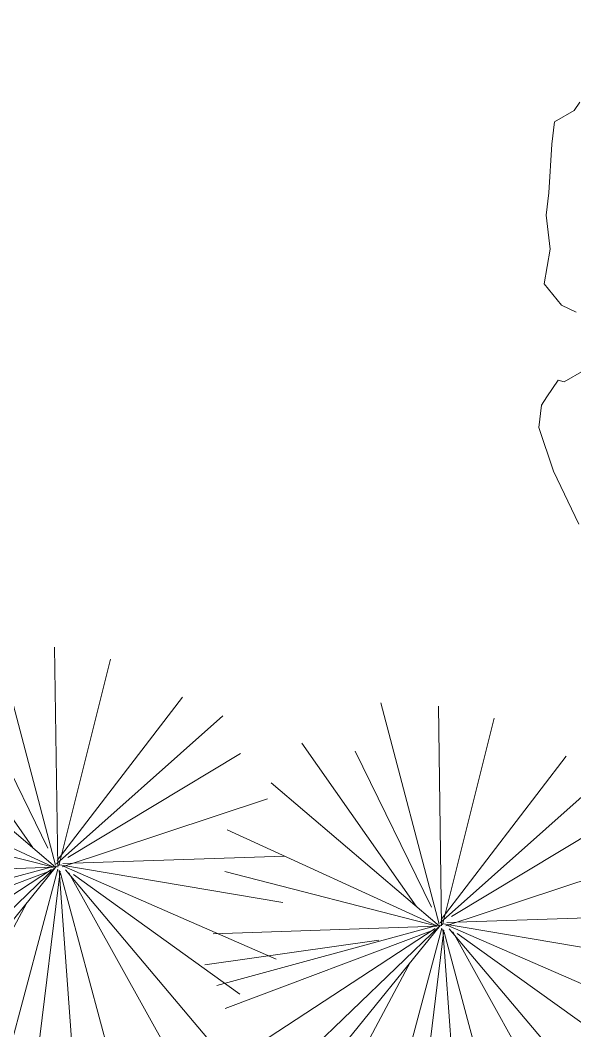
# Model space of a CAD drawing. Header units: metres. Extents: x 12093 to 20303, y 514 to 1412.
# Drawn here: x 19694.568 to 19696.271, y 699.761 to 702.867 of the extents above; entities that cross this region are included whole.
import ezdxf

# ---------------------------------------------------------------- set-up
doc = ezdxf.new("R2010")
doc.units = ezdxf.units.M
doc.layers.get('0').update_dxf_attribs({"lineweight": 13})
for name, color, linetype, lineweight in [('AMBI-GRASS', 104, 'Continuous', 20), ('grass', 64, 'Continuous', 13), ('MANZANAS-ORIGINALES', 147, 'Continuous', 9)]:
    doc.layers.add(name, color=color, linetype=linetype, lineweight=lineweight)

# ---------------------------------------------------------------- blocks, each defined once
blk = doc.blocks.new('ghgfghgh')
at = {"layer": 'grass'}
for p, q in [((20000.2808, 664.3044), (20000.2915, 664.3207)), ((20000.2429, 664.2826), (20000.2808, 664.3044)), ((20000.2377, 664.2392), (20000.2429, 664.2826)), ((20000.2316, 664.1449), (20000.2377, 664.2392)), ((20000.2264, 664.1015), (20000.2316, 664.1449)), ((20000.2343, 664.0355), (20000.2264, 664.1015)), ((20000.2227, 663.9683), (20000.2343, 664.0355)), ((20000.2564, 663.9272), (20000.2227, 663.9683)), ((20000.2847, 663.9133), (20000.2564, 663.9272)), ((20000.2614, 663.7788), (20000.2993, 663.8007)), ((20000.228, 663.7494), (20000.2495, 663.782)), ((20000.2495, 663.782), (20000.2614, 663.7788)), ((20000.2172, 663.7331), (20000.228, 663.7494)), ((20000.212, 663.6898), (20000.2172, 663.7331)), ((20000.2405, 663.6054), (20000.212, 663.6898)), ((20000.2898, 663.5027), (20000.2405, 663.6054))]:
    blk.add_line(p, q, dxfattribs=at)
blk = doc.blocks.new('Arbust11')
for p, q in [((0.0378, 0.4871), (-0.0937, 0.9403)), ((0.0408, 0.4825), (0.0377, 0.9348)), ((0.0408, 0.5449), (0.1405, 0.941)), ((-0.1618, 0.888), (0.0377, 0.4856)), ((0.0439, 0.4856), (0.3088, 0.8724)), ((0.0595, 0.5199), (0.1997, 0.8474)), ((0.0377, 0.4856), (-0.274, 0.8225)), ((-0.0621, 0.5573), (-0.3332, 0.7944)), ((0.0439, 0.4794), (0.3805, 0.7788)), ((-0.3488, 0.7476), (0.0408, 0.4856)), ((0.0283, 0.4856), (-0.3738, 0.7039)), ((0.047, 0.4794), (0.4366, 0.6759)), ((0.0314, 0.4856), (-0.4049, 0.6104)), ((-0.433, 0.5262), (0.0439, 0.4825)), ((0.0533, 0.4887), (0.474, 0.5137)), ((0.0439, 0.4825), (-0.4267, 0.4669)), ((-0.0527, 0.4794), (-0.4267, 0.3952)), ((0.0408, 0.4762), (-0.3893, 0.2673)), ((0.047, 0.4856), (0.499, 0.4263)), ((0.0501, 0.4794), (0.2901, 0.0832)), ((0.0564, 0.4762), (0.3649, 0.1425)), ((0.072, 0.4762), (0.4647, 0.3484)), ((0.0408, 0.47), (-0.3364, 0.2174)), ((0.0408, 0.4731), (-0.274, 0.1581)), ((0.0377, 0.4669), (-0.2117, 0.0988)), ((0.0501, 0.4638), (-0.0215, 0.0146)), ((0.0501, 0.4731), (0.4304, 0.2454)), ((0.0533, 0.47), (0.1935, 0.0177)), ((0.0501, 0.4544), (-0.1088, 0.0209)), ((0.0533, 0.4451), (0.0907, 0.0271))]:
    blk.add_line(p, q)

msp = doc.modelspace()

# ---------------------------------------------------------------- linework, layer by layer
at = {"layer": 'MANZANAS-ORIGINALES'}
for centre, radius, start, end in [((19642.9403, 405.9341), 304.279, 76.754672, 83.883439), ((19642.9585, 406.0744), 303.9876, 76.751542, 83.884028), ((19642.9407, 405.9377), 298.2754, 76.737765, 84.549861), ((19642.9403, 405.9341), 298.129, 76.737405, 84.549838)]:
    msp.add_arc(centre, radius, start, end, dxfattribs=at)

# ---------------------------------------------------------------- block references
at = {"layer": 'AMBI-GRASS', "ltscale": 0.05, "xscale": 1.499999999998325, "yscale": 1.499999999998325, "zscale": 1.499999999998325, "rotation": 49.16166176348414}
for p in [(19695.1845, 699.7445), (19696.3631, 699.5632), (19697.5456, 699.3052)]:
    msp.add_blockref('Arbust11', p, dxfattribs=at)
at = {"layer": 'Defpoints', "lineweight": 20, "xscale": 1.586003757394792, "yscale": 1.586003757394792, "zscale": 1.586003757394792}
msp.add_blockref('ghgfghgh', (-12024.2508, -350.9996), dxfattribs=at)

doc.saveas('drawing.dxf')
